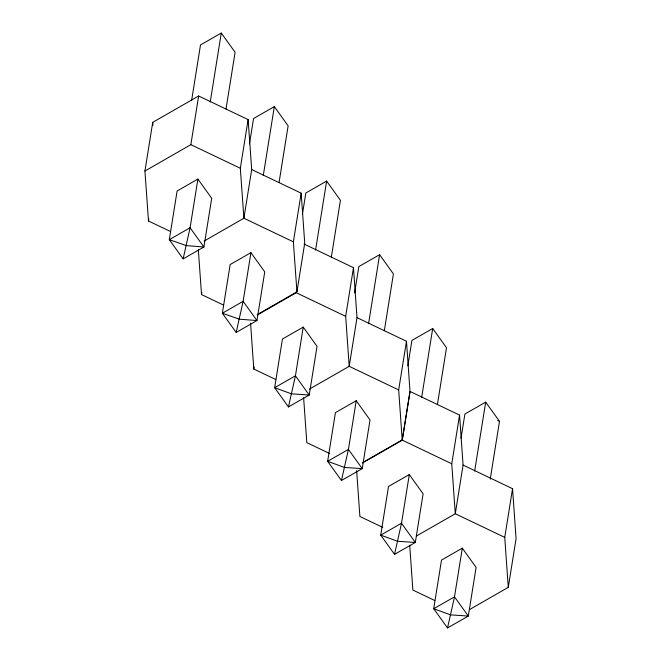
<?xml version="1.0" encoding="UTF-8"?>
<svg xmlns="http://www.w3.org/2000/svg" width="661" height="661" viewBox="0 0 661 661"><rect width="100%" height="100%" fill="white"/><g stroke="black" fill="none" stroke-linecap="round" stroke-linejoin="round"><path stroke-width="0.99" d="M170.48 231.499L148.494 221.014L144.924 171.042L152.724 122.368L198.647 95.994L248.123 119.591L251.692 169.563L243.892 218.237L204.15 241.058M148.494 221.014L148.816 218.981M191.574 100.72L200.506 44.948L221.278 33.05L235.101 52.269L226.004 109.057M144.924 171.042L190.847 144.668L198.647 95.994M197.887 179.081L190.095 227.764L183.13 258.872L169.315 239.662L177.115 190.979L197.887 179.081L211.71 198.3L203.91 246.983L183.13 258.872M210.231 102.009L221.278 33.05M223.525 305.068L201.531 294.583L201.861 292.55M257.195 314.636L296.938 291.815L293.377 241.843L243.892 218.237L240.331 168.274L248.123 119.591M249.486 143.867L253.551 118.517L274.323 106.619L288.138 125.838L279.041 182.626M250.932 252.659L243.132 301.333L236.175 332.45L222.36 313.231L230.16 264.549L250.932 252.659L264.747 271.869L256.955 320.552L236.175 332.45M263.276 175.578L274.323 106.619M275.786 379.53L253.799 369.028L254.13 366.995M293.377 241.843L301.168 193.161L251.692 169.563M302.424 214.271L305.836 192.979L326.625 181.097L340.423 200.316L331.335 257.112M257.344 315L296.219 292.716L296.541 290.683M296.938 291.815L304.729 243.132L301.168 193.161M303.234 327.129L295.434 375.812L288.452 406.92L274.654 387.693L282.445 339.01L303.234 327.129L317.032 346.356L309.241 395.03L288.452 406.92M315.578 250.056L326.625 181.097M362.443 462.708L402.202 439.912L398.674 389.94L349.206 366.31L345.678 316.338L353.478 267.664L304.01 244.033M354.61 292.947L358.832 266.581L379.612 254.692L393.419 273.918L384.322 330.715M353.478 267.664L357.006 317.635L349.206 366.31L309.455 389.106M356.221 400.731L348.43 449.406L341.448 480.514L327.641 461.295L335.441 412.613L356.221 400.731L370.028 419.958L362.228 468.632L341.448 480.514M368.574 323.659L379.612 254.692M398.674 389.94L406.474 341.266L357.006 317.635M407.854 365.764L411.919 340.415L432.699 328.525L446.505 347.752L437.408 404.549M402.202 439.912L409.994 391.238L406.474 341.266M362.534 462.94L402.293 440.143L410.093 391.469L459.552 415.1L463.08 465.071L455.28 513.746L416.413 536.038M409.308 474.565L401.516 523.239L394.526 554.348L380.728 535.121L388.528 486.446L409.308 474.565L423.114 493.792L415.315 542.466L394.526 554.348M421.652 397.492L432.699 328.525M469.401 609.64L508.276 587.348L504.748 537.376L455.28 513.746L451.76 463.774L459.552 415.1M461.006 438.35L464.906 414.009L485.695 402.128L499.493 421.354L490.239 479.159M462.303 548.167L454.504 596.842L447.522 627.95L433.715 608.723L441.515 560.049L462.303 548.167L476.102 567.386L468.31 616.069L447.522 627.95M474.648 471.086L485.695 402.128M504.748 537.376L512.548 488.694L463.08 465.071M508.276 587.348L516.076 538.665L512.548 488.694M190.847 144.668L240.331 168.274M296.219 292.716L345.678 316.338M402.293 440.143L451.76 463.774M329.699 453.57L306.795 442.63L303.63 397.757M382.777 527.395L359.881 516.464L356.643 470.566M434.855 600.56L412.869 590.058L409.704 545.185M497.659 420.446L499.493 421.354M250.569 323.138L253.799 369.028M198.333 249.709L201.531 294.583M152.724 122.368L152.947 125.425M190.095 227.764L169.315 239.662L186.344 245.619L203.91 246.983L190.095 227.764M243.132 301.333L222.36 313.231L239.389 319.197L256.955 320.552L243.132 301.333M295.434 375.812L274.654 387.693L291.451 393.832L309.241 395.03L295.434 375.812M348.43 449.406L327.641 461.295L344.447 467.434L362.228 468.632L348.43 449.406M401.516 523.239L380.728 535.121L397.525 541.26L415.315 542.466L401.516 523.239M454.504 596.842L433.715 608.723L450.521 614.862L468.31 616.069L454.504 596.842"/></g></svg>
